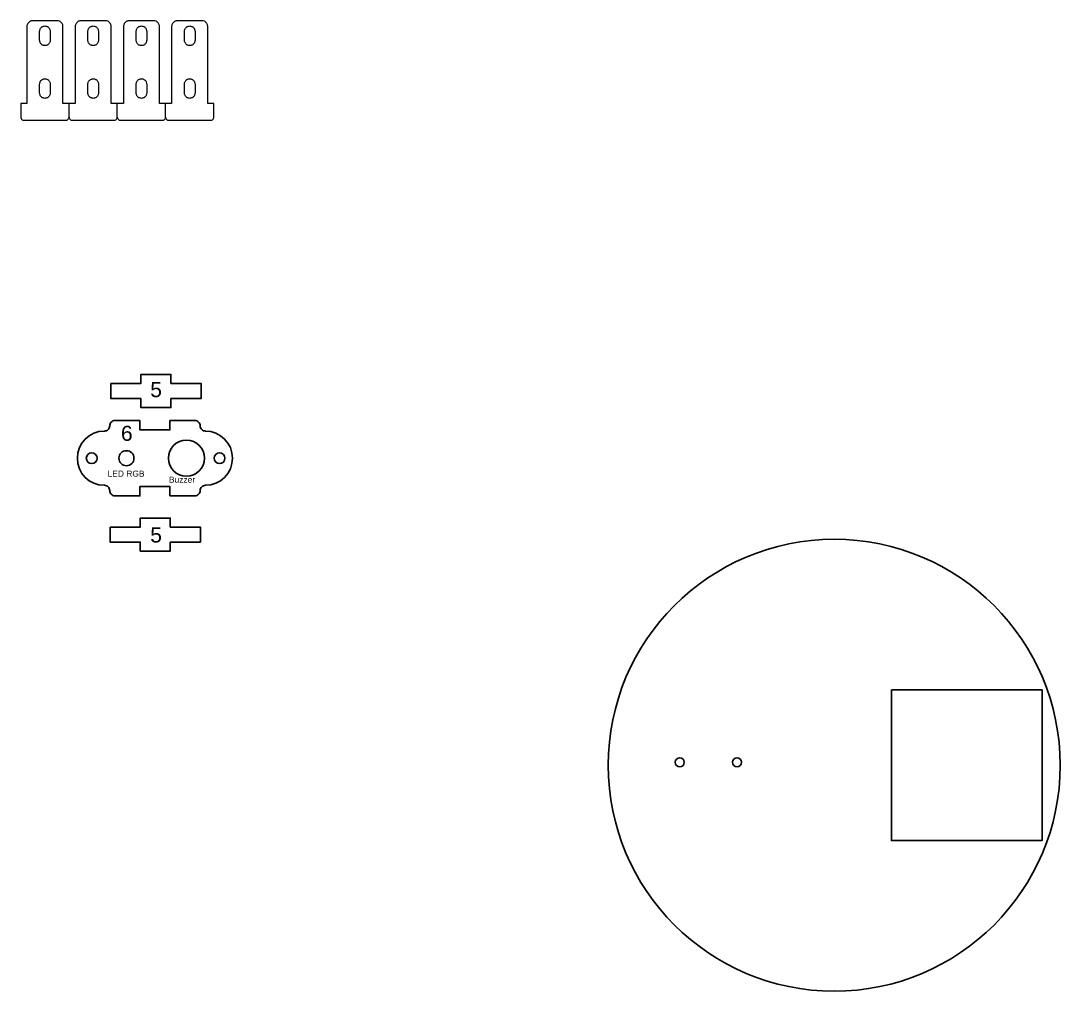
# Model space of a CAD drawing. Header units: millimetres. Extents: x -427 to 3453, y -1931 to 1921.
# Drawn here: x 919.1 to 1264, y -816.3 to -494.2 of the extents above; entities that cross this region are included whole.
import ezdxf

# ---------------------------------------------------------------- set-up
doc = ezdxf.new("R2010")
doc.units = ezdxf.units.MM
doc.layers.add('Layer 1', color=7, linetype='Continuous')
doc.styles.get("Standard").update_dxf_attribs({"font": 'arial.ttf'})

msp = doc.modelspace()

# ---------------------------------------------------------------- linework, layer by layer
at = {"color": 240, "true_color": 0xed1f24}
for points in [[(948.903, -614.543), (958.903, -614.543), (958.903, -611.543), (968.903, -611.543), (968.903, -614.543), (978.903, -614.543), (978.903, -619.543), (968.903, -619.543), (968.903, -622.543), (958.903, -622.543), (958.903, -619.543), (948.903, -619.543), (948.903, -614.543)], [(948.684, -662.211), (958.684, -662.211), (958.684, -659.211), (968.684, -659.211), (968.684, -662.211), (978.684, -662.211), (978.684, -667.211), (968.684, -667.211), (968.684, -670.211), (958.684, -670.211), (958.684, -667.211), (948.684, -667.211), (948.684, -662.211)]]:
    msp.add_lwpolyline(points, dxfattribs=at)
msp.add_lwpolyline([(968.574, -651.856), (968.574, -648.756), (958.574, -648.756), (958.574, -651.856), (950.324, -651.856, -0.4142136), (948.574, -650.106, 0.4142136), (946.824, -648.356, -1), (946.824, -630.356, 0.4142136), (948.574, -628.606, -0.4142136), (950.324, -626.856), (958.574, -626.856), (958.574, -629.956), (968.574, -629.956), (968.574, -626.856), (976.824, -626.856, -0.4142136), (978.574, -628.606, 0.4142136), (980.324, -630.356, -1), (980.324, -648.356, 0.4142136), (978.574, -650.106, -0.4142136), (976.824, -651.856)], format="xyb", close=True, dxfattribs=at)
at = {"color": 242, "true_color": 0xcd2027}
msp.add_lwpolyline([(1208, -716.286), (1208, -766.286), (1258, -766.286), (1258, -716.286), (1208, -716.286)], dxfattribs=at)
at = {"color": 240, "true_color": 0xed1f24}
for centre, radius in [((974.031, -639.356), 6), ((942.589, -639.356), 1.8), ((954.125, -639.356), 2.5), ((985.021, -639.356), 1.8), ((1137.767, -740.29), 1.5), ((1156.767, -740.29), 1.5)]:
    msp.add_circle(centre, radius, dxfattribs=at)
at = {"color": 242, "true_color": 0xcd2027}
msp.add_circle((1189.01, -741.286), 75, dxfattribs=at)
at = {"layer": 'Layer 1', "color": 240, "lineweight": 0, "true_color": 0xed1f24}
for points in [[(967.106, -526.157), (967.142, -526.333), (967.177, -526.51), (967.247, -526.651), (967.353, -526.792), (967.459, -526.933), (967.6, -527.003), (967.777, -527.109), (967.953, -527.145), (982.276, -527.145), (982.452, -527.109), (982.629, -527.003), (982.77, -526.933), (982.876, -526.792), (982.981, -526.651), (983.052, -526.51), (983.087, -526.333), (983.122, -526.157), (983.122, -521.641), (981.112, -521.641), (981.112, -495.924), (981.076, -495.712), (981.006, -495.5), (980.935, -495.289), (980.794, -495.077), (980.688, -494.901), (980.547, -494.724), (980.371, -494.583), (980.194, -494.442), (979.983, -494.336), (979.559, -494.195), (979.348, -494.16), (970.881, -494.16), (970.669, -494.195), (970.458, -494.266), (970.246, -494.336), (970.07, -494.442), (969.858, -494.583), (969.541, -494.901), (969.435, -495.077), (969.329, -495.289), (969.223, -495.5), (969.153, -495.712), (969.117, -495.924), (969.117, -521.641), (969.117, -521.641), (965.096, -521.641), (965.096, -495.924), (965.06, -495.712), (964.99, -495.5), (964.919, -495.289), (964.778, -495.077), (964.672, -494.901), (964.531, -494.724), (964.355, -494.583), (964.178, -494.442), (963.967, -494.336), (963.543, -494.195), (963.332, -494.16), (954.865, -494.16), (954.653, -494.195), (954.442, -494.266), (954.23, -494.336), (954.054, -494.442), (953.842, -494.583), (953.524, -494.901), (953.419, -495.077), (953.313, -495.289), (953.207, -495.5), (953.136, -495.712), (953.101, -495.924), (953.101, -521.641), (953.101, -521.641), (949.079, -521.641), (949.079, -495.924), (949.044, -495.712), (948.974, -495.5), (948.903, -495.289), (948.762, -495.077), (948.656, -494.901), (948.515, -494.724), (948.339, -494.583), (948.162, -494.442), (947.951, -494.336), (947.527, -494.195), (947.316, -494.16), (938.849, -494.16), (938.637, -494.195), (938.426, -494.266), (938.214, -494.336), (938.037, -494.442), (937.826, -494.583), (937.508, -494.901), (937.402, -495.077), (937.297, -495.289), (937.191, -495.5), (937.12, -495.712), (937.085, -495.924), (937.085, -521.641), (937.085, -521.641), (933.063, -521.641), (933.063, -495.924), (933.028, -495.712), (932.957, -495.5), (932.887, -495.289), (932.746, -495.077), (932.64, -494.901), (932.499, -494.724), (932.322, -494.583), (932.146, -494.442), (931.934, -494.336), (931.511, -494.195), (931.299, -494.16), (922.833, -494.16), (922.621, -494.195), (922.409, -494.266), (922.198, -494.336), (922.021, -494.442), (921.81, -494.583), (921.492, -494.901), (921.386, -495.077), (921.281, -495.289), (921.175, -495.5), (921.104, -495.712), (921.069, -495.924), (921.069, -521.641), (919.058, -521.641), (919.058, -526.157), (919.093, -526.333), (919.129, -526.51), (919.199, -526.651), (919.305, -526.792), (919.411, -526.933), (919.552, -527.003), (919.728, -527.109), (919.905, -527.145), (934.227, -527.145), (934.404, -527.109), (934.58, -527.003), (934.721, -526.933), (934.827, -526.792), (934.933, -526.651), (935.004, -526.51), (935.039, -526.333), (935.074, -526.157), (935.074, -521.641)], [(927.278, -495.924), (927.49, -495.959), (927.701, -496.03), (927.878, -496.1), (928.054, -496.206), (928.23, -496.347), (928.372, -496.488), (928.513, -496.665), (928.619, -496.841), (928.689, -497.017), (928.76, -497.229), (928.795, -497.441), (928.83, -497.652), (928.83, -500.651), (928.795, -500.863), (928.76, -501.074), (928.689, -501.286), (928.619, -501.462), (928.513, -501.639), (928.372, -501.815), (928.23, -501.956), (928.054, -502.097), (927.878, -502.203), (927.701, -502.274), (927.49, -502.344), (927.278, -502.38), (927.066, -502.415), (926.855, -502.38), (926.643, -502.344), (926.467, -502.274), (926.255, -502.203), (926.079, -502.097), (925.902, -501.956), (925.761, -501.815), (925.62, -501.639), (925.514, -501.462), (925.444, -501.286), (925.373, -501.074), (925.338, -500.863), (925.302, -500.651), (925.302, -497.652), (925.338, -497.441), (925.373, -497.229), (925.444, -497.017), (925.514, -496.841), (925.62, -496.665), (925.761, -496.488), (925.902, -496.347), (926.079, -496.206), (926.255, -496.1), (926.467, -496.03), (926.643, -495.959), (926.855, -495.924), (927.066, -495.888), (927.278, -495.924)], [(943.294, -495.924), (943.506, -495.959), (943.717, -496.03), (943.894, -496.1), (944.07, -496.206), (944.247, -496.347), (944.388, -496.488), (944.529, -496.665), (944.635, -496.841), (944.705, -497.017), (944.776, -497.229), (944.811, -497.441), (944.846, -497.652), (944.846, -500.651), (944.811, -500.863), (944.776, -501.074), (944.705, -501.286), (944.635, -501.462), (944.529, -501.639), (944.388, -501.815), (944.247, -501.956), (944.07, -502.097), (943.894, -502.203), (943.717, -502.274), (943.506, -502.344), (943.294, -502.38), (943.082, -502.415), (942.871, -502.38), (942.659, -502.344), (942.483, -502.274), (942.271, -502.203), (942.095, -502.097), (941.918, -501.956), (941.777, -501.815), (941.636, -501.639), (941.53, -501.462), (941.46, -501.286), (941.389, -501.074), (941.354, -500.863), (941.319, -500.651), (941.319, -497.652), (941.354, -497.441), (941.389, -497.229), (941.46, -497.017), (941.53, -496.841), (941.636, -496.665), (941.777, -496.488), (941.918, -496.347), (942.095, -496.206), (942.271, -496.1), (942.483, -496.03), (942.659, -495.959), (942.871, -495.924), (943.082, -495.888), (943.294, -495.924)], [(959.31, -495.924), (959.522, -495.959), (959.734, -496.03), (959.91, -496.1), (960.086, -496.206), (960.263, -496.347), (960.404, -496.488), (960.545, -496.665), (960.651, -496.841), (960.721, -497.017), (960.792, -497.229), (960.827, -497.441), (960.862, -497.652), (960.862, -500.651), (960.827, -500.863), (960.792, -501.074), (960.721, -501.286), (960.651, -501.462), (960.545, -501.639), (960.404, -501.815), (960.263, -501.956), (960.086, -502.097), (959.91, -502.203), (959.734, -502.274), (959.522, -502.344), (959.31, -502.38), (959.099, -502.415), (958.887, -502.38), (958.675, -502.344), (958.499, -502.274), (958.287, -502.203), (958.111, -502.097), (957.934, -501.956), (957.793, -501.815), (957.652, -501.639), (957.546, -501.462), (957.476, -501.286), (957.405, -501.074), (957.37, -500.863), (957.335, -500.651), (957.335, -497.652), (957.37, -497.441), (957.405, -497.229), (957.476, -497.017), (957.546, -496.841), (957.652, -496.665), (957.793, -496.488), (957.934, -496.347), (958.111, -496.206), (958.287, -496.1), (958.499, -496.03), (958.675, -495.959), (958.887, -495.924), (959.099, -495.888), (959.31, -495.924)], [(975.326, -495.924), (975.538, -495.959), (975.75, -496.03), (975.926, -496.1), (976.102, -496.206), (976.279, -496.347), (976.42, -496.488), (976.561, -496.665), (976.667, -496.841), (976.737, -497.017), (976.808, -497.229), (976.843, -497.441), (976.879, -497.652), (976.879, -500.651), (976.843, -500.863), (976.808, -501.074), (976.737, -501.286), (976.667, -501.462), (976.561, -501.639), (976.42, -501.815), (976.279, -501.956), (976.102, -502.097), (975.926, -502.203), (975.75, -502.274), (975.538, -502.344), (975.326, -502.38), (975.115, -502.415), (974.903, -502.38), (974.691, -502.344), (974.515, -502.274), (974.303, -502.203), (974.127, -502.097), (973.951, -501.956), (973.809, -501.815), (973.668, -501.639), (973.562, -501.462), (973.492, -501.286), (973.421, -501.074), (973.386, -500.863), (973.351, -500.651), (973.351, -497.652), (973.386, -497.441), (973.421, -497.229), (973.492, -497.017), (973.562, -496.841), (973.668, -496.665), (973.809, -496.488), (973.951, -496.347), (974.127, -496.206), (974.303, -496.1), (974.515, -496.03), (974.691, -495.959), (974.903, -495.924), (975.115, -495.888), (975.326, -495.924)], [(927.278, -513.421), (927.489, -513.457), (927.701, -513.527), (927.877, -513.598), (928.054, -513.704), (928.23, -513.845), (928.371, -513.986), (928.512, -514.162), (928.618, -514.339), (928.689, -514.515), (928.759, -514.727), (928.795, -514.938), (928.83, -515.15), (928.83, -518.149), (928.795, -518.36), (928.759, -518.572), (928.689, -518.784), (928.618, -518.96), (928.512, -519.136), (928.371, -519.313), (928.23, -519.454), (928.054, -519.595), (927.877, -519.701), (927.701, -519.771), (927.489, -519.842), (927.278, -519.877), (927.066, -519.913), (926.854, -519.877), (926.643, -519.842), (926.466, -519.771), (926.255, -519.701), (926.078, -519.595), (925.902, -519.454), (925.761, -519.313), (925.62, -519.136), (925.514, -518.96), (925.443, -518.784), (925.373, -518.572), (925.337, -518.36), (925.302, -518.149), (925.302, -515.15), (925.337, -514.938), (925.373, -514.727), (925.443, -514.515), (925.514, -514.339), (925.62, -514.162), (925.761, -513.986), (925.902, -513.845), (926.078, -513.704), (926.255, -513.598), (926.466, -513.527), (926.643, -513.457), (926.854, -513.421), (927.066, -513.386), (927.278, -513.421)], [(943.294, -513.421), (943.506, -513.457), (943.717, -513.527), (943.894, -513.598), (944.07, -513.704), (944.246, -513.845), (944.387, -513.986), (944.529, -514.162), (944.634, -514.339), (944.705, -514.515), (944.776, -514.727), (944.811, -514.938), (944.846, -515.15), (944.846, -518.149), (944.811, -518.36), (944.776, -518.572), (944.705, -518.784), (944.634, -518.96), (944.529, -519.136), (944.387, -519.313), (944.246, -519.454), (944.07, -519.595), (943.894, -519.701), (943.717, -519.771), (943.506, -519.842), (943.294, -519.877), (943.082, -519.913), (942.871, -519.877), (942.659, -519.842), (942.482, -519.771), (942.271, -519.701), (942.094, -519.595), (941.918, -519.454), (941.777, -519.313), (941.636, -519.136), (941.53, -518.96), (941.459, -518.784), (941.389, -518.572), (941.354, -518.36), (941.318, -518.149), (941.318, -515.15), (941.354, -514.938), (941.389, -514.727), (941.459, -514.515), (941.53, -514.339), (941.636, -514.162), (941.777, -513.986), (941.918, -513.845), (942.094, -513.704), (942.271, -513.598), (942.482, -513.527), (942.659, -513.457), (942.871, -513.421), (943.082, -513.386), (943.294, -513.421)], [(959.31, -513.421), (959.522, -513.457), (959.733, -513.527), (959.91, -513.598), (960.086, -513.704), (960.262, -513.845), (960.404, -513.986), (960.545, -514.162), (960.651, -514.339), (960.721, -514.515), (960.792, -514.727), (960.827, -514.938), (960.862, -515.15), (960.862, -518.149), (960.827, -518.36), (960.792, -518.572), (960.721, -518.784), (960.651, -518.96), (960.545, -519.136), (960.404, -519.313), (960.262, -519.454), (960.086, -519.595), (959.91, -519.701), (959.733, -519.771), (959.522, -519.842), (959.31, -519.877), (959.098, -519.913), (958.887, -519.877), (958.675, -519.842), (958.499, -519.771), (958.287, -519.701), (958.111, -519.595), (957.934, -519.454), (957.793, -519.313), (957.652, -519.136), (957.546, -518.96), (957.476, -518.784), (957.405, -518.572), (957.37, -518.36), (957.334, -518.149), (957.334, -515.15), (957.37, -514.938), (957.405, -514.727), (957.476, -514.515), (957.546, -514.339), (957.652, -514.162), (957.793, -513.986), (957.934, -513.845), (958.111, -513.704), (958.287, -513.598), (958.499, -513.527), (958.675, -513.457), (958.887, -513.421), (959.098, -513.386), (959.31, -513.421)], [(975.326, -513.421), (975.538, -513.457), (975.749, -513.527), (975.926, -513.598), (976.102, -513.704), (976.279, -513.845), (976.42, -513.986), (976.561, -514.162), (976.667, -514.339), (976.737, -514.515), (976.808, -514.727), (976.843, -514.938), (976.878, -515.15), (976.878, -518.149), (976.843, -518.36), (976.808, -518.572), (976.737, -518.784), (976.667, -518.96), (976.561, -519.136), (976.42, -519.313), (976.279, -519.454), (976.102, -519.595), (975.926, -519.701), (975.749, -519.771), (975.538, -519.842), (975.326, -519.877), (975.114, -519.913), (974.903, -519.877), (974.691, -519.842), (974.515, -519.771), (974.303, -519.701), (974.127, -519.595), (973.95, -519.454), (973.809, -519.313), (973.668, -519.136), (973.562, -518.96), (973.492, -518.784), (973.421, -518.572), (973.386, -518.36), (973.351, -518.149), (973.351, -515.15), (973.386, -514.938), (973.421, -514.727), (973.492, -514.515), (973.562, -514.339), (973.668, -514.162), (973.809, -513.986), (973.95, -513.845), (974.127, -513.704), (974.303, -513.598), (974.515, -513.527), (974.691, -513.457), (974.903, -513.421), (975.114, -513.386), (975.326, -513.421)], [(935.074, -526.157), (935.109, -526.333), (935.145, -526.51), (935.215, -526.651), (935.321, -526.792), (935.427, -526.933), (935.568, -527.003), (935.744, -527.109), (935.921, -527.145), (950.244, -527.145), (950.42, -527.109), (950.596, -527.003), (950.737, -526.933), (950.843, -526.792), (950.949, -526.651), (951.02, -526.51), (951.055, -526.333), (951.09, -526.157), (951.09, -521.641)], [(951.09, -526.157), (951.126, -526.333), (951.161, -526.51), (951.231, -526.651), (951.337, -526.792), (951.443, -526.933), (951.584, -527.003), (951.761, -527.109), (951.937, -527.145), (966.26, -527.145), (966.436, -527.109), (966.612, -527.003), (966.754, -526.933), (966.859, -526.792), (966.965, -526.651), (967.036, -526.51), (967.071, -526.333), (967.106, -526.157), (967.106, -521.641)]]:
    msp.add_lwpolyline(points, dxfattribs=at)

# ---------------------------------------------------------------- texts
at = {"char_height": 5, "attachment_point": 1}
for s, insert in [('{\\C5;5}', (962.018, -614.091)), ('{\\C5;6}', (952.298, -628.597)), ('{\\C5;5}', (962.018, -662.349))]:
    msp.add_mtext_dynamic_manual_height_columns(s, width=11.91563, gutter_width=1, heights=[0], dxfattribs=dict(at, insert=insert))
at = {"color": 5, "char_height": 0.5, "attachment_point": 1}
for s, insert in [('{\\H4x;LED RGB}', (947.854, -643.47)), ('{\\H4x;Buzzer}', (968.219, -645.471))]:
    msp.add_mtext_dynamic_manual_height_columns(s, width=22.21991, gutter_width=1, heights=[0], dxfattribs=dict(at, insert=insert))

doc.saveas('drawing.dxf')
